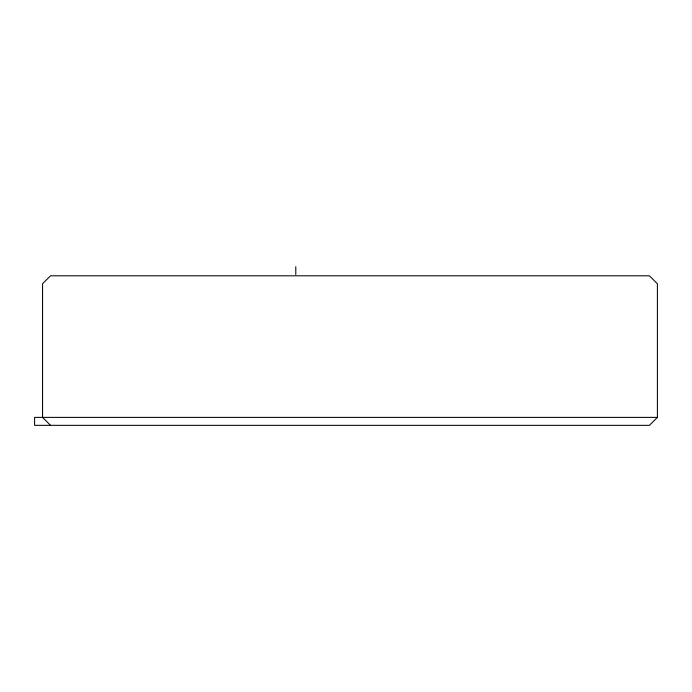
<?xml version="1.0" encoding="UTF-8"?>
<svg xmlns="http://www.w3.org/2000/svg" width="692" height="692" viewBox="0 0 692 692"><rect width="100%" height="100%" fill="white"/><g stroke="black" fill="none" stroke-linecap="round" stroke-linejoin="round"><path stroke-width="1.04" d="M657.4 417.388L649.442 425.338L34.6 425.338L34.6 417.388L657.4 417.388L657.4 283.763L649.442 275.805L50.507 275.805L42.558 283.763L42.558 417.388L50.507 425.338M295.787 266.662L295.787 274.612"/></g></svg>
